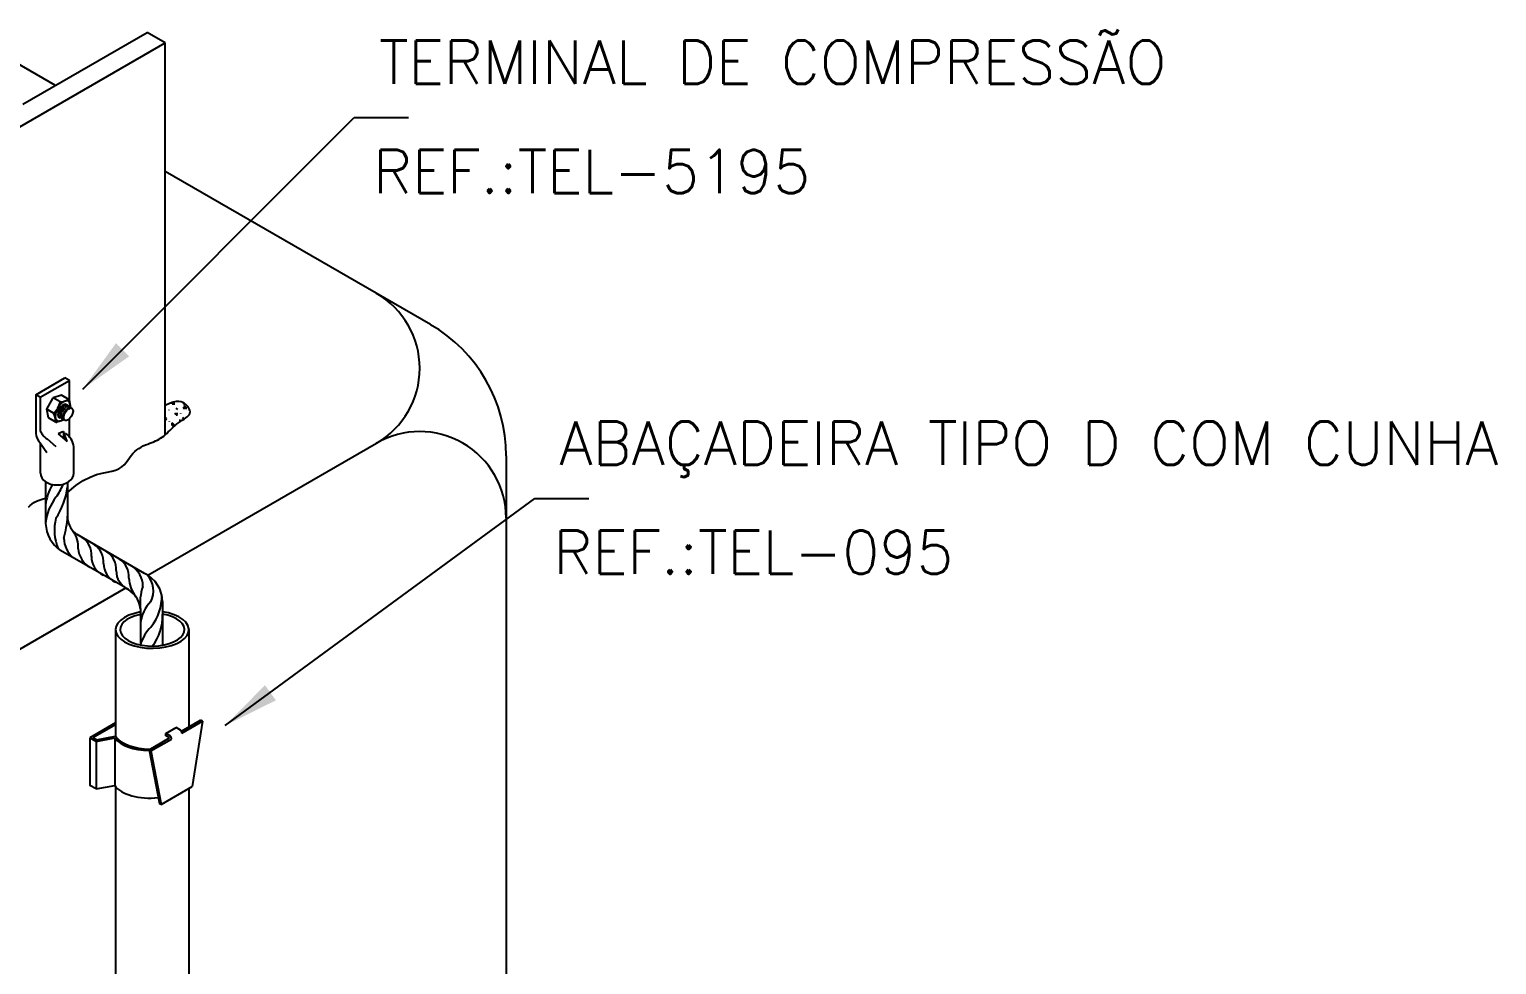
# Model space of a CAD drawing. Header units: millimetres. Extents: x -4896.6 to -4881.4, y -4697.4 to -4683.3.
# Drawn here: x -4890.26 to -4883.47, y -4688.83 to -4684.5 of the extents above; entities that cross this region are included whole.
import ezdxf

# ---------------------------------------------------------------- set-up
doc = ezdxf.new("R2010")
doc.units = ezdxf.units.MM
doc.header["$LTSCALE"] = 10
doc.layers.add('Termotécnica', color=7, linetype='Continuous')
doc.styles.add('r80', font='romans.shx')

msp = doc.modelspace()

# ---------------------------------------------------------------- hatches: boundary and pattern name
at = {"layer": 'Termotécnica'}
h = msp.add_hatch(dxfattribs=at)
h.set_pattern_fill('CONCRE', color=1, scale=0.1, style=0)
h.set_pattern_definition([(0, (-4932.09623, -4689.43136), (0.1, 0.1), [0.0125, -0.0875]), (90, (-4932.09623, -4689.43136), (-0.1, 0.1), [0.0125, -0.0875]), (135, (-4932.08373, -4689.43136), (-0.1, 7e-18), [0.01767767, -0.1237437]), (0, (-4932.08373, -4689.37511), (0.1, 0.1), [0.0125, -0.0875]), (45, (-4932.07748, -4689.38136), (7e-18, 0.1), [0.00883883, -0.13258252]), (135, (-4932.07748, -4689.38136), (-0.1, 7e-18), [0.00883883, -0.13258252]), (0, (-4932.04623, -4689.35011), (0.1, 0.1), [0.01767767, -0.08232233]), (45, (-4932.04623, -4689.35011), (7e-18, 0.1), [0.0125, -0.12892136]), (135, (-4932.02855, -4689.35011), (-0.1, 7e-18), [0.0125, -0.12892136]), (90, (-4932.02748, -4689.40636), (-0.1, 0.1), [0.0125, -0.0875]), (45, (-4932.02748, -4689.40636), (7e-18, 0.1), [0.00883883, -0.13258252]), (135, (-4932.02123, -4689.40011), (-0.1, 7e-18), [0.00883883, -0.13258252]), (0, (-4932.08373, -4689.40636), (0.1, 0.1), [0.00625, -0.08375]), (0, (-4932.00873, -4689.38136), (0.1, 0.1), [0.00625, -0.08375]), (90, (-4932.03998, -4689.36886), (-0.1, 0.1), [0.00625, -0.08375]), (135, (-4932.02748, -4689.42511), (-0.1, 7e-18), [0.00883883, -0.13258252]), (135, (-4932.07123, -4689.35636), (-0.1, 7e-18), [0.00883883, -0.13258252]), (45, (-4932.049356, -4689.398544), (7e-18, 0.1), [0.00883883, -0.13258252]), (90, (-4932.06186, -4689.41886), (-0.1, 0.1), [0.0015625, -0.0984375]), (90, (-4932.05717, -4689.37667), (-0.1, 0.1), [0.0015625, -0.0984375]), (90, (-4932.01029, -4689.35948), (-0.1, 0.1), [0.0015625, -0.0984375]), (90, (-4932.00873, -4689.41261), (-0.1, 0.1), [0.0015625, -0.0984375])])
h.paths.add_polyline_path([(-4889.6286, -4686.2378), (-4889.6286, -4686.3746), (-4889.6284, -4686.3744), (-4889.6214, -4686.3679), (-4889.6144, -4686.361), (-4889.6073, -4686.3539), (-4889.5999, -4686.3466), (-4889.5923, -4686.3394), (-4889.5844, -4686.3323), (-4889.5761, -4686.3254), (-4889.5674, -4686.319), (-4889.5585, -4686.3128), (-4889.5497, -4686.307), (-4889.5413, -4686.3014), (-4889.5335, -4686.2958), (-4889.5266, -4686.2904), (-4889.5209, -4686.2849), (-4889.5168, -4686.2794), (-4889.5143, -4686.2737), (-4889.5135, -4686.2679), (-4889.5141, -4686.2621), (-4889.516, -4686.2562), (-4889.5191, -4686.2504), (-4889.5231, -4686.2446), (-4889.5281, -4686.239), (-4889.5337, -4686.2336), (-4889.54, -4686.2285), (-4889.5471, -4686.2241), (-4889.5555, -4686.2208), (-4889.5655, -4686.2192), (-4889.5775, -4686.2196), (-4889.5918, -4686.2225), (-4889.6087, -4686.2284)])

# ---------------------------------------------------------------- linework, layer by layer
at = {"layer": 'Termotécnica', "color": 2}
for p, q in [((-4890.1362, -4684.7573), (-4890.5034, -4684.5452)), ((-4890.2876, -4684.8446), (-4889.7118, -4684.5122)), ((-4889.6286, -4684.5602), (-4889.7118, -4684.5122)), ((-4890.8633, -4685.2731), (-4889.6286, -4684.5602)), ((-4889.6286, -4686.3746), (-4889.6286, -4684.5602)), ((-4888.4012, -4685.8643), (-4889.6286, -4685.1557)), ((-4890.1771, -4686.2558), (-4890.1468, -4686.2033)), ((-4890.1089, -4686.1901), (-4890.1468, -4686.2033)), ((-4890.1153, -4686.2215), (-4890.1468, -4686.2033)), ((-4890.0746, -4686.21), (-4890.1089, -4686.1901)), ((-4890.0918, -4686.2327), (-4890.0925, -4686.2385)), ((-4890.0833, -4686.2357), (-4890.0842, -4686.2433)), ((-4890.075, -4686.2405), (-4890.076, -4686.248)), ((-4890.065, -4686.2485), (-4890.0716, -4686.2141)), ((-4890.0668, -4686.2452), (-4890.0673, -4686.2496)), ((-4890.1695, -4686.2951), (-4890.1771, -4686.2558)), ((-4890.1456, -4686.274), (-4890.1771, -4686.2558)), ((-4890.1352, -4686.315), (-4890.1695, -4686.2951)), ((-4890.097, -4686.304), (-4890.1302, -4686.3155)), ((-4890.1222, -4686.2915), (-4890.1148, -4686.2873)), ((-4890.114, -4686.2963), (-4890.1065, -4686.2921)), ((-4890.1058, -4686.3008), (-4890.0984, -4686.2966)), ((-4890.2065, -4686.5513), (-4890.2065, -4686.412)), ((-4890.0515, -4686.5513), (-4890.0515, -4686.4297)), ((-4889.7096, -4687.0239), (-4888.6512, -4686.4128)), ((-4888.0512, -4686.4706), (-4888.0512, -4689.5546)), ((-4890.7012, -4687.5964), (-4889.8116, -4687.0828))]:
    msp.add_line(p, q, dxfattribs=at)
at = {"layer": 'Termotécnica', "color": 2, "ltscale": 1.6}
for p, q in [((-4890.0103, -4686.1623), (-4888.7538, -4684.9058)), ((-4888.7538, -4684.9058), (-4888.5038, -4684.9058)), ((-4890.2273, -4686.1884), (-4890.0928, -4686.1108)), ((-4890.0721, -4686.1227), (-4890.0928, -4686.1108)), ((-4890.2066, -4686.2004), (-4890.0721, -4686.1227)), ((-4890.0721, -4686.2127), (-4890.0721, -4686.1227)), ((-4890.2273, -4686.1884), (-4890.2273, -4686.3668)), ((-4890.2066, -4686.2004), (-4890.2273, -4686.1884)), ((-4890.2066, -4686.2004), (-4890.2066, -4686.3549)), ((-4890.0721, -4686.383), (-4890.0721, -4686.2997)), ((-4890.0996, -4686.3592), (-4890.1238, -4686.3699)), ((-4890.1238, -4686.3699), (-4890.0827, -4686.4056)), ((-4890.0827, -4686.4056), (-4890.0996, -4686.3592)), ((-4890.2071, -4686.4111), (-4890.1769, -4686.4563)), ((-4890.1756, -4686.3924), (-4890.1347, -4686.4282)), ((-4889.3518, -4687.7196), (-4887.9193, -4686.6681)), ((-4887.9193, -4686.6681), (-4887.6693, -4686.6681))]:
    msp.add_line(p, q, dxfattribs=at)
at = {"layer": 'Termotécnica', "color": 1}
msp.add_line((-4890.0996, -4686.3592), (-4890.0996, -4686.3909), dxfattribs=at)
at = {"layer": 'Termotécnica', "color": 3}
for p, q in [((-4890.1822, -4686.5911), (-4890.1822, -4686.7849)), ((-4890.0803, -4686.5939), (-4890.0803, -4686.7604)), ((-4889.725, -4687.0156), (-4890.0369, -4686.8355)), ((-4889.8146, -4687.0813), (-4890.1127, -4686.9093)), ((-4889.7432, -4687.1802), (-4889.7432, -4687.3457)), ((-4889.6413, -4687.1454), (-4889.6413, -4687.3478)), ((-4889.8583, -4687.2771), (-4889.8583, -4687.7693)), ((-4889.5194, -4687.2756), (-4889.5194, -4687.7253)), ((-4889.8583, -4687.7074), (-4889.9769, -4687.7759)), ((-4889.8583, -4687.7153), (-4889.9632, -4687.7759)), ((-4889.6252, -4687.7561), (-4889.5775, -4687.7286)), ((-4889.5575, -4687.7401), (-4889.5775, -4687.7286)), ((-4889.5535, -4687.745), (-4889.4653, -4687.6941)), ((-4889.5518, -4687.7542), (-4889.4565, -4687.6991)), ((-4889.4565, -4687.6991), (-4889.5041, -4688.0018)), ((-4889.4565, -4687.6991), (-4889.4653, -4687.6941)), ((-4889.9483, -4687.7924), (-4889.9769, -4687.7759)), ((-4889.9769, -4687.7759), (-4889.9769, -4687.9963)), ((-4889.9471, -4687.7852), (-4889.9632, -4687.7759)), ((-4889.9483, -4687.7924), (-4889.8626, -4687.7762)), ((-4889.9483, -4687.7924), (-4889.9483, -4688.0128)), ((-4889.9471, -4687.7852), (-4889.8589, -4687.7685)), ((-4889.8626, -4687.7762), (-4889.8626, -4687.9963)), ((-4889.7036, -4687.8317), (-4889.6082, -4687.7766)), ((-4889.6948, -4687.8367), (-4889.5995, -4687.7817)), ((-4889.6252, -4687.7668), (-4889.6252, -4687.7561)), ((-4889.6052, -4687.7676), (-4889.6252, -4687.7561)), ((-4889.6082, -4687.7766), (-4889.6252, -4687.7668)), ((-4889.5518, -4687.7542), (-4889.5518, -4687.7507)), ((-4889.7036, -4687.8317), (-4889.6559, -4688.0793)), ((-4889.6948, -4687.8367), (-4889.7036, -4687.8317)), ((-4889.6948, -4687.8367), (-4889.6471, -4688.0844)), ((-4889.9483, -4688.0128), (-4889.9769, -4687.9963)), ((-4889.9483, -4688.0125), (-4889.8626, -4687.9963)), ((-4889.8583, -4688.0033), (-4889.8583, -4689.7496)), ((-4889.6471, -4688.0844), (-4889.5041, -4688.0018)), ((-4889.5194, -4688.0106), (-4889.5194, -4689.7056)), ((-4889.6471, -4688.0844), (-4889.6559, -4688.0793))]:
    msp.add_line(p, q, dxfattribs=at)
for points in [[(-4890.0803, -4686.6404), (-4890.0429, -4686.6089), (-4890.0083, -4686.5857), (-4889.9763, -4686.5693), (-4889.9471, -4686.5583), (-4889.9206, -4686.5511), (-4889.8969, -4686.5463), (-4889.8761, -4686.5422), (-4889.8581, -4686.5375), (-4889.843, -4686.531), (-4889.8302, -4686.5228), (-4889.8194, -4686.5132), (-4889.8101, -4686.5027), (-4889.8019, -4686.4918), (-4889.7941, -4686.4807), (-4889.7865, -4686.4701), (-4889.7786, -4686.4602), (-4889.7698, -4686.4514), (-4889.7605, -4686.4437), (-4889.7506, -4686.4369), (-4889.7404, -4686.431), (-4889.7301, -4686.4258), (-4889.7197, -4686.4211), (-4889.7096, -4686.4169), (-4889.6998, -4686.413), (-4889.6905, -4686.4094), (-4889.6816, -4686.4058), (-4889.6732, -4686.4022), (-4889.6651, -4686.3986), (-4889.6574, -4686.3946), (-4889.6499, -4686.3903), (-4889.6426, -4686.3856), (-4889.6355, -4686.3803), (-4889.6284, -4686.3744), (-4889.6214, -4686.3679), (-4889.6144, -4686.361), (-4889.6073, -4686.3539), (-4889.5999, -4686.3466), (-4889.5923, -4686.3394), (-4889.5844, -4686.3323), (-4889.5761, -4686.3254), (-4889.5674, -4686.319), (-4889.5585, -4686.3128), (-4889.5497, -4686.307), (-4889.5413, -4686.3014), (-4889.5335, -4686.2958), (-4889.5266, -4686.2904), (-4889.5209, -4686.2849), (-4889.5168, -4686.2794), (-4889.5143, -4686.2737), (-4889.5135, -4686.2679), (-4889.5141, -4686.2621), (-4889.516, -4686.2562), (-4889.5191, -4686.2504), (-4889.5231, -4686.2446), (-4889.5281, -4686.239), (-4889.5337, -4686.2336), (-4889.54, -4686.2285), (-4889.5471, -4686.2241), (-4889.5555, -4686.2208), (-4889.5655, -4686.2192), (-4889.5775, -4686.2196), (-4889.5918, -4686.2225), (-4889.6087, -4686.2284), (-4889.6286, -4686.2378)], [(-4890.2606, -4686.7088), (-4890.2538, -4686.7013), (-4890.2456, -4686.6942), (-4890.236, -4686.6876), (-4890.2249, -4686.6815), (-4890.2123, -4686.676), (-4890.198, -4686.6712), (-4890.1822, -4686.667)]]:
    msp.add_lwpolyline(points, dxfattribs=at)
at = {"layer": 'Termotécnica', "color": 2}
for centre, radius, start, end in [((-4888.8512, -4686.0664), 0.4, 300, 60), ((-4888.7512, -4686.4706), 0.7, 0, 60), ((-4890.1954, -4686.2102), 0.0809, 307.99693, 352.0248), ((-4890.1102, -4686.1749), 0.0468, 263.81075, 314.50098), ((-4890.0776, -4686.2152), 0.00606, 10.88457, 60), ((-4890.1835, -4686.3016), 0.047, 345.58178, 36.10648), ((-4890.1321, -4686.3097), 0.00606, 240, 289.11647), ((-4890.099, -4686.2982), 0.00606, 289.11647, 296.29189), ((-4890.071, -4686.2497), 0.00606, 359.13174, 10.88457), ((-4890.1455, -4686.4433), 0.095, 8.24164, 53.83282), ((-4888.4512, -4686.7592), 0.4, 0, 120)]:
    msp.add_arc(centre, radius, start, end, dxfattribs=at)
at = {"layer": 'Termotécnica', "color": 2, "ltscale": 1.6}
for centre, start, end in [((-4890.1638, -4686.3647), 181.95655, 227.04675), ((-4890.1459, -4686.3363), 197.03702, 242.12723)]:
    msp.add_arc(centre, 0.0635, start, end, dxfattribs=at)
at = {"layer": 'Termotécnica', "color": 1}
for centre, radius, start, end in [((-4889.9551, -4686.722), 0.2282, 148.92477, 174.20513), ((-4890.3491, -4686.5054), 0.2663, 323.75126, 338.47153), ((-4890.434, -4686.5665), 0.357, 327.09821, 352.25148), ((-4889.9551, -4686.8042), 0.2282, 141.73166, 174.20513), ((-4889.9266, -4686.8156), 0.2149, 165.12644, 203.41485), ((-4890.6024, -4686.7142), 0.5234, 344.64108, 355.95363), ((-4889.9776, -4686.8505), 0.1201, 181.08971, 230.29968), ((-4890.1584, -4686.894), 0.1273, 356.78019, 35.91075), ((-4890.0669, -4686.9298), 0.0969, 356.11204, 55.93551), ((-4889.9222, -4686.8929), 0.1094, 184.30297, 239.46061), ((-4890.0103, -4686.9632), 0.0969, 356.11204, 55.93551), ((-4889.9524, -4686.9959), 0.0969, 356.11204, 55.93551), ((-4889.8742, -4686.9363), 0.096, 180, 244.19916), ((-4889.8177, -4686.9697), 0.096, 180, 244.19916), ((-4889.894, -4687.0302), 0.0969, 356.11204, 55.93551), ((-4889.8371, -4687.0722), 0.1051, 358.03367, 60.54112), ((-4889.7597, -4687.0024), 0.096, 180, 244.19916), ((-4889.648, -4687.0295), 0.1495, 182.77706, 219.00545), ((-4889.7924, -4687.0966), 0.1093, 332.63793, 42.95406), ((-4889.5091, -4687.1533), 0.2361, 160.84999, 187.23995), ((-4889.8634, -4687.1239), 0.2185, 320.25702, 2.67413), ((-4889.5684, -4687.2674), 0.1761, 136.13833, 173.17081), ((-4889.5491, -4687.4038), 0.2026, 136.19132, 163.31828), ((-4889.8598, -4687.2156), 0.2185, 321.36292, 2.67413)]:
    msp.add_arc(centre, radius, start, end, dxfattribs=at)
at = {"layer": 'Termotécnica', "color": 3}
for centre, radius, start, end in [((-4890.024, -4686.7781), 0.1583, 182.47482, 235.95909), ((-4889.9801, -4686.7526), 0.1006, 184.47729, 235.5547), ((-4889.7853, -4687.1463), 0.1439, 359.64328, 65.22869), ((-4889.8657, -4687.1934), 0.1231, 6.14824, 65.51177), ((-4889.5676, -4687.7525), 0.0159, 353.82981, 50.73051), ((-4889.6153, -4687.78), 0.0159, 353.82981, 50.73051)]:
    msp.add_arc(centre, radius, start, end, dxfattribs=at)
at = {"layer": 'Termotécnica', "color": 2}
for major_axis, start_param, end_param in [((0.0263, 0.0456), -0.868466, 4.143729), ((0.0173, 0.0299), -0.455145, 3.411157)]:
    msp.add_ellipse((-4890.1027, -4686.2637), major_axis=major_axis, ratio=0.500279, start_param=start_param, end_param=end_param, dxfattribs=at)
at = {"layer": 'Termotécnica', "color": 1}
for centre in [(-4890.1027, -4686.2637), (-4890.0945, -4686.2683), (-4890.0863, -4686.273)]:
    msp.add_ellipse(centre, major_axis=(0.0195, 0.0281), ratio=0.281547, start_param=0.017275, end_param=3.141593, dxfattribs=at)
at = {"layer": 'Termotécnica', "color": 2}
msp.add_ellipse((-4890.0768, -4686.279), major_axis=(-0.0162, -0.0281), ratio=0.509483, dxfattribs=at)
at = {"layer": 'Termotécnica', "color": 2, "linetype": 'Continuous'}
msp.add_ellipse((-4890.129, -4686.5513), major_axis=(0.0775, 0), ratio=0.708671, start_param=3.141593, end_param=6.283185, dxfattribs=at)
at = {"layer": 'Termotécnica', "color": 3}
for centre, major_axis, start_param, end_param in [((-4889.6888, -4687.2756), (-0.1695, 0), -1.24284, 4.430414), ((-4889.6888, -4687.2756), (-0.1489, 0), -1.194273, 4.388107), ((-4889.7022, -4687.7482), (-0.1695, 0), 0.329863, 1.566094), ((-4889.6977, -4687.7418), (-0.1695, 0), 0.313964, 1.566094), ((-4889.7022, -4687.9684), (0.1695, 0), 3.471456, 4.957983)]:
    msp.add_ellipse(centre, major_axis=major_axis, ratio=0.509483, start_param=start_param, end_param=end_param, dxfattribs=at)
at = {"layer": 'Termotécnica', "color": 2, "ltscale": 1.6}
for points in [[(-4889.7956, -4686.011), (-4889.8563, -4685.9496), (-4890.0103, -4686.1623)], [(-4889.1167, -4687.6026), (-4889.1673, -4687.5327), (-4889.3518, -4687.7196)]]:
    msp.add_solid(points, dxfattribs=at)

# ---------------------------------------------------------------- texts
at = {"layer": 'Termotécnica', "color": 2, "ltscale": 1.6, "style": 'r80'}
for s, p in [('TERMINAL DE COMPRESSÃO', (-4888.6399, -4684.7502)), ('REF.:TEL-5195', (-4888.667, -4685.2552)), ('ABAÇADEIRA TIPO D COM CUNHA', (-4887.8055, -4686.5125)), ('REF.:TEL-095', (-4887.8326, -4687.0174))]:
    msp.add_text(s, height=0.2, dxfattribs=at).set_placement(p)

doc.saveas('drawing.dxf')
